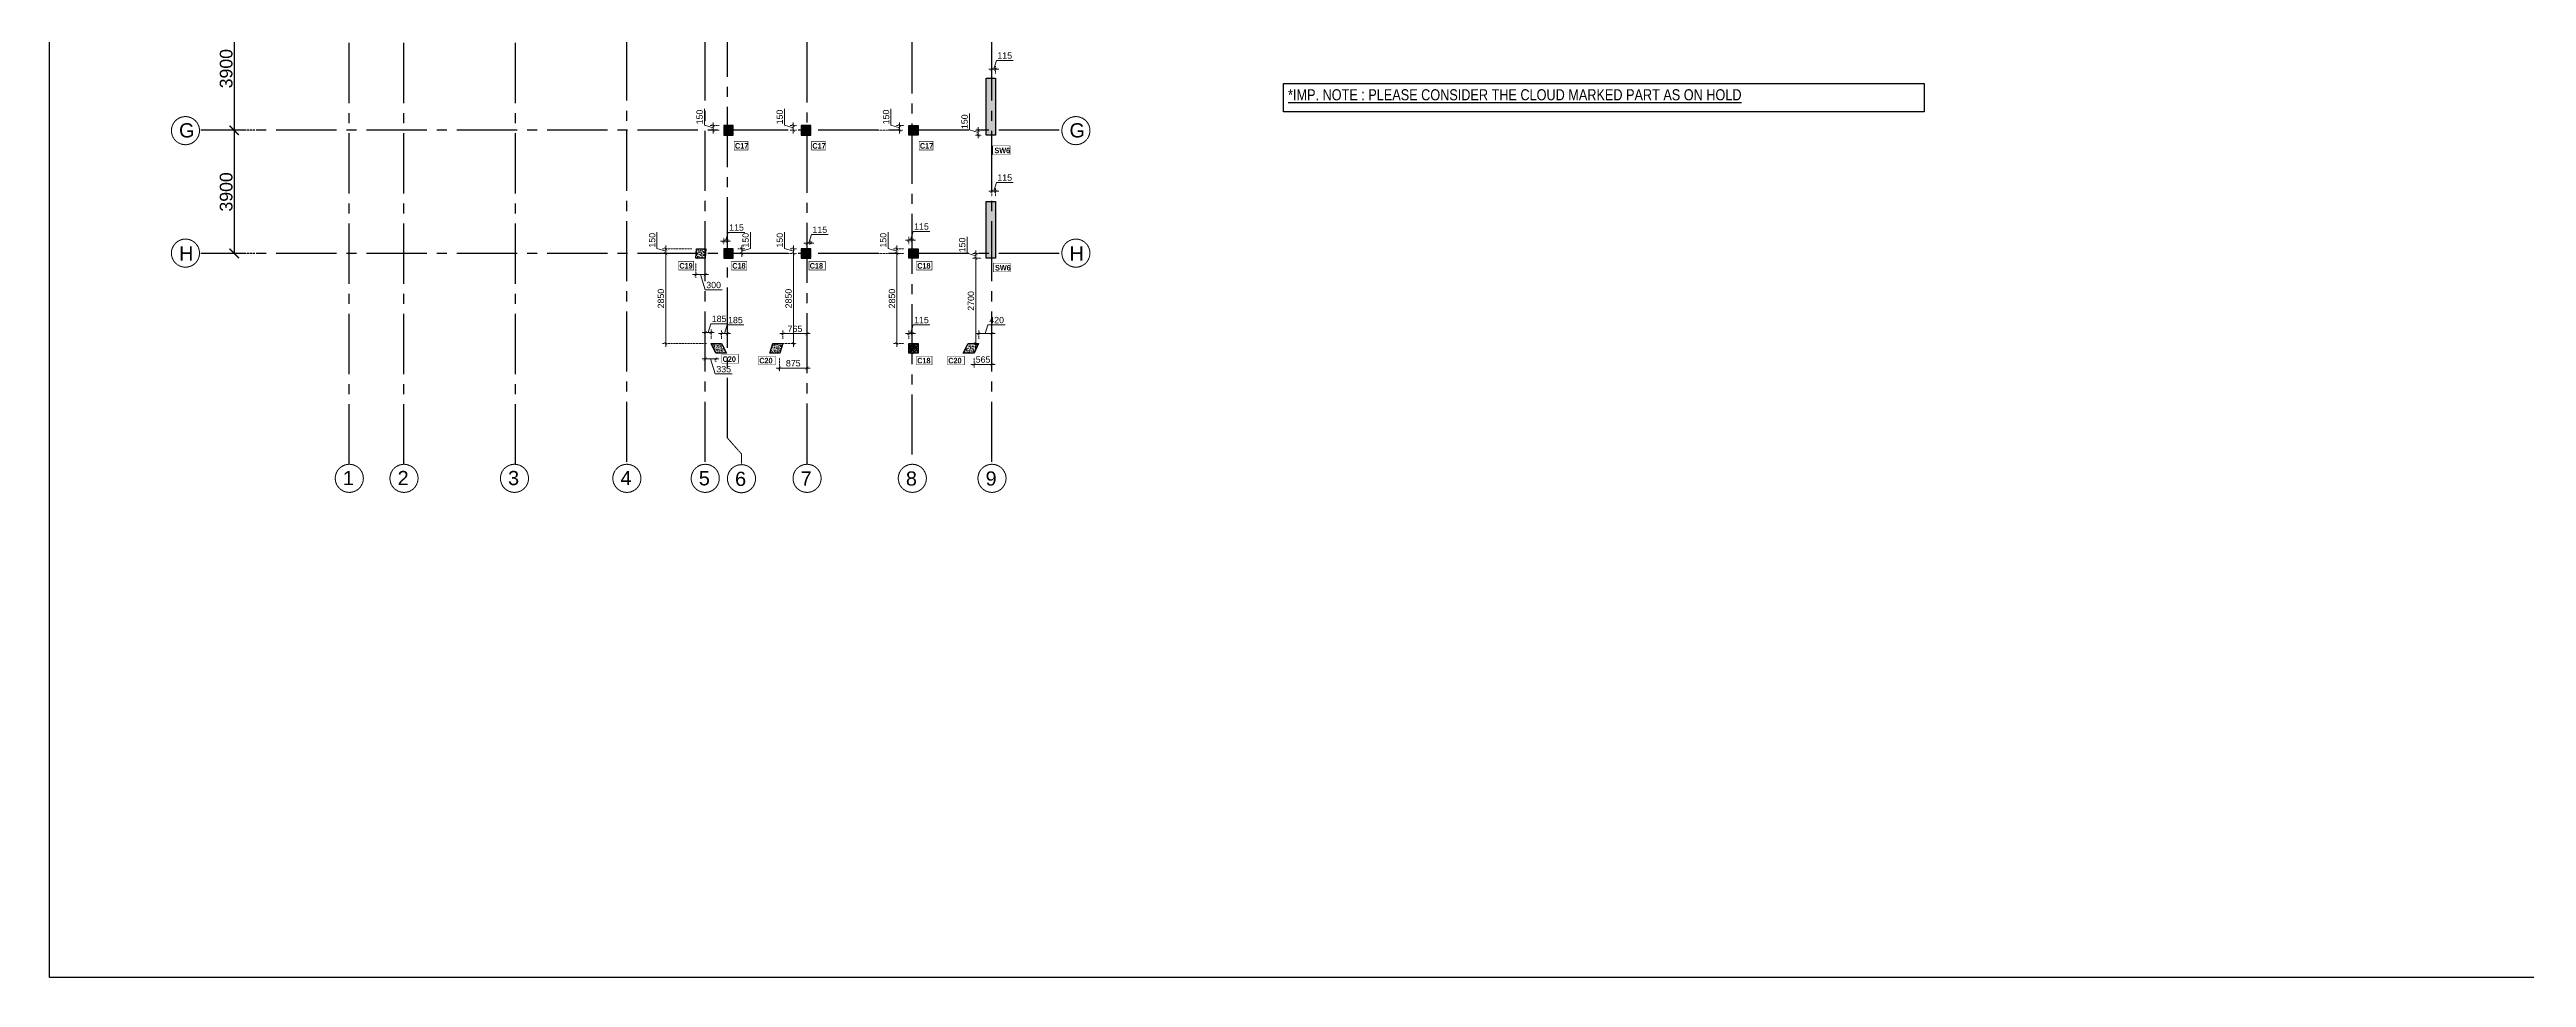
# Model space of a CAD drawing. Header units: millimetres. Extents: x 149548 to 2112824, y -1657616 to -1354760.
# Drawn here: x 1787220 to 1865572, y -1657616 to -1628254 of the extents above; entities that cross this region are included whole.
import ezdxf

# ---------------------------------------------------------------- set-up
doc = ezdxf.new("R2010")
doc.units = ezdxf.units.MM
doc.header["$MEASUREMENT"] = 0
doc.header["$PDMODE"] = 98
for name, pattern in [('ACAD_ISO02W100', [15, 12, -3]), ('CENTER2', [28.575, 19.05, -3.175, 3.175, -3.175]), ('HIDDEN', [0.375, 0.25, -0.125])]:
    doc.linetypes.add(name, pattern=pattern)
for name, color, linetype, lineweight in [('CENTER_LINE', 8, 'CENTER2', 25), ('GRID', 252, 'ACAD_ISO02W100', 9), ('s-dm', 171, 'Continuous', 15), ('TXT', 255, 'Continuous', 5)]:
    doc.layers.add(name, color=color, linetype=linetype, lineweight=lineweight)
for name, color, linetype in [('Dimension', 7, 'Continuous'), ('Hatch', 8, 'Continuous'), ('S-TEXT', 7, 'Continuous'), ('STR.COLUMN', 1, 'Continuous')]:
    doc.layers.add(name, color=color, linetype=linetype)
doc.styles.add('1-100', font='arial.ttf', dxfattribs={"height": 400})
doc.styles.add('G1-TEXT', font='ARIALN.TTF', dxfattribs={"height": 2})
doc.styles.add('G3-TEXT', font='ARIALNB.TTF', dxfattribs={"height": 3})
doc.styles.get("Standard").update_dxf_attribs({"font": 'arial.ttf'})
doc.dimstyles.new('Dim 1_100', dxfattribs={"dimscale": 100, "dimtxt": 2, "dimasz": 1, "dimexe": 1, "dimexo": 1.5, "dimgap": 0.5, "dimtad": 1, "dimdec": 0, "dimrnd": 5, "dimzin": 0, "dimdsep": 46, "dimtxsty": 'Standard', "dimblk": 'ARCHTICK', "dimcen": 0, "dimdle": 1, "dimclrd": 256, "dimclre": 256, "dimclrt": 256, "dimadec": 0, "dimazin": 0, "dimtfac": 0.8, "dimtdec": 0, "dimtmove": 1, "dimatfit": 0, "dimfxl": 1.5, "dimtolj": 1, "dimtzin": 0, "dimlwd": -1, "dimlwe": -1, "dimarcsym": 1})
doc.dimstyles.new('Dim 1_200', dxfattribs={"dimscale": 100, "dimtxt": 4, "dimasz": 3, "dimexe": 1.5, "dimexo": 1.5, "dimgap": 0.5, "dimtad": 1, "dimdec": 0, "dimzin": 0, "dimdsep": 46, "dimtxsty": 'Standard', "dimblk": 'ARCHTICK', "dimcen": 0, "dimclrd": 256, "dimclre": 256, "dimclrt": 256, "dimadec": 0, "dimazin": 0, "dimtfac": 0.8, "dimtdec": 0, "dimtmove": 1, "dimatfit": 0, "dimfxl": 1.5, "dimtolj": 1, "dimtzin": 0, "dimlwd": -1, "dimlwe": -1, "dimarcsym": 1})
pattern_1 = [(230, (-711.69, 102229.26), (-71.7260183, 6.2752135), [7.5, -82.5]), (175, (-711.69, 102229.26), (13.8751334, -75.2192134), [6, -66]), (280.4514445, (-717.666, 102229.784), (-57.8508847, -68.9439991), [6.3740192, -70.1142112]), (226.1842, (-711.69, 102209.26), (-106.724133, 16.551928), [11.25, -123.75]), (276.6356355, (-720.58, 102210.64), (-93.4661946, -97.41186), [9.561034, -105.171376]), (171.184164, (-711.69, 102209.26), (-93.4661945, -97.41186), [9, -99]), (201, (-721.69, 102214.26), (-59.6907052, 40.261889), [7.5, -82.5]), (146, (-721.69, 102214.26), (-24.3315332, -72.5150045), [6, -66]), (251.4514447, (-726.66, 102217.616), (-84.0222377, -32.2531153), [6.374019, -70.1142112]), (217.5, (-711.689, 102229.26), (-1.21598553, -33.28938538), [0, -65.2, 0, -67, 0, -66.25]), (187.5, (-711.69, 102229.26), (-26.30695374, -39.4411712), [0, -38.2, 0, -63.7, 0, -25.25]), (147.5, (-689.389, 102229.26), (-53.38224362, 2.25548717), [0, -25, 0, -78, 0, -103.5]), (137.5, (-679.39, 102229.26), (-58.3186169, -10.0104982), [0, -32.5, 0, -51.8, 0, -73.5])]

# ---------------------------------------------------------------- blocks, each defined once
blk = doc.blocks.new('Through Column')
at = {"layer": 'Hatch'}
h = blk.add_hatch(dxfattribs=at)
h.set_pattern_fill('AR-CONC', color=256, scale=10, angle=180)
h.set_pattern_definition([(230, (-711.69, 102229.26), (-71.7260183, 6.2752135), [7.5, -82.5]), (175, (-711.69, 102229.26), (13.8751334, -75.2192134), [6, -66]), (280.4514445, (-717.666, 102229.784), (-57.8508847, -68.9439991), [6.3740192, -70.1142112]), (226.1842, (-711.69, 102209.26), (-106.724133, 16.551928), [11.25, -123.75]), (276.6356355, (-720.58, 102210.64), (-93.4661946, -97.41186), [9.561034, -105.171376]), (171.184164, (-711.69, 102209.26), (-93.4661945, -97.41186), [9, -99]), (201, (-721.69, 102214.26), (-59.6907052, 40.261889), [7.5, -82.5]), (146, (-721.69, 102214.26), (-24.3315332, -72.5150045), [6, -66]), (251.4514447, (-726.66, 102217.616), (-84.0222377, -32.2531153), [6.374019, -70.1142112]), (217.5, (-711.689, 102229.26), (-1.21598553, -33.28938538), [0, -65.2, 0, -67, 0, -66.25]), (187.5, (-711.69, 102229.26), (-26.30695374, -39.4411712), [0, -38.2, 0, -63.7, 0, -25.25]), (147.5, (-689.389, 102229.26), (-53.38224362, 2.25548717), [0, -25, 0, -78, 0, -103.5]), (137.5, (-679.39, 102229.26), (-58.3186169, -10.0104982), [0, -32.5, 0, -51.8, 0, -73.5])])
h.paths.add_polyline_path([(1934098, -1532329), (1934078, -1532629), (1933778, -1532629), (1933798, -1532329)])
h = blk.add_hatch(dxfattribs=at)
h.set_pattern_fill('AR-CONC', color=256, scale=10, angle=180)
h.set_pattern_definition(pattern_1)
h.paths.add_polyline_path([(1934594, -1535329), (1934753, -1535629), (1934410, -1535629), (1934263, -1535329)])
h = blk.add_hatch(dxfattribs=at)
h.set_pattern_fill('AR-CONC', color=256, scale=10, angle=180)
h.set_pattern_definition(pattern_1)
h.paths.add_polyline_path([(1936535, -1535329), (1936438, -1535629), (1936122, -1535629), (1936220, -1535329)])
h = blk.add_hatch(dxfattribs=at)
h.set_pattern_fill('AR-CONC', color=256, scale=10, angle=180)
h.set_pattern_definition(pattern_1)
h.paths.add_polyline_path([(1940513, -1535329), (1940813, -1535329), (1940813, -1535629), (1940513, -1535629)])
h = blk.add_hatch(dxfattribs=at)
h.set_pattern_fill('AR-CONC', color=256, scale=10, angle=180)
h.set_pattern_definition(pattern_1)
h.paths.add_polyline_path([(1942726, -1535329), (1942580, -1535629), (1942239, -1535629), (1942395, -1535329)])
at = {"layer": 'STR.COLUMN', "transparency": 33554687}
h = blk.add_hatch(color=256, dxfattribs=at)
h.dxf.hatch_style = 1
h.paths.add_polyline_path([(1943263, -1526929), (1942963, -1526929), (1942963, -1528729), (1943263, -1528729)])
h = blk.add_hatch(color=256, dxfattribs=at)
h.dxf.hatch_style = 1
h.paths.add_polyline_path([(1934663, -1528429), (1934963, -1528429), (1934963, -1528729), (1934663, -1528729)])
h = blk.add_hatch(color=256, dxfattribs=at)
h.dxf.hatch_style = 1
h.paths.add_polyline_path([(1937113, -1528429), (1937413, -1528429), (1937413, -1528729), (1937113, -1528729)])
h = blk.add_hatch(color=256, dxfattribs=at)
h.dxf.hatch_style = 1
h.paths.add_polyline_path([(1940813, -1528429), (1940513, -1528429), (1940513, -1528729), (1940813, -1528729)])
h = blk.add_hatch(color=256, dxfattribs=at)
h.dxf.hatch_style = 1
h.paths.add_polyline_path([(1943263, -1530829), (1942963, -1530829), (1942963, -1532629), (1943263, -1532629)])
h = blk.add_hatch(color=256, dxfattribs=at)
h.dxf.hatch_style = 1
h.paths.add_polyline_path([(1934663, -1532329), (1934963, -1532329), (1934963, -1532629), (1934663, -1532629)])
h = blk.add_hatch(color=256, dxfattribs=at)
h.dxf.hatch_style = 1
h.paths.add_polyline_path([(1937113, -1532329), (1937413, -1532329), (1937413, -1532629), (1937113, -1532629)])
h = blk.add_hatch(color=256, dxfattribs=at)
h.dxf.hatch_style = 1
h.paths.add_polyline_path([(1940813, -1532329), (1940513, -1532329), (1940513, -1532629), (1940813, -1532629)])
at = {"layer": 'STR.COLUMN', "color": 5}
for points in [[(1943263, -1526929), (1943263, -1528729), (1942963, -1528729), (1942963, -1526929), (1943263, -1526929)], [(1943263, -1530829), (1943263, -1532629), (1942963, -1532629), (1942963, -1530829), (1943263, -1530829)], [(1934098, -1532329), (1934078, -1532629), (1933778, -1532629), (1933798, -1532329)], [(1934594, -1535329), (1934753, -1535629), (1934410, -1535629), (1934263, -1535329)], [(1936535, -1535329), (1936438, -1535629), (1936122, -1535629), (1936220, -1535329)], [(1940513, -1535329), (1940813, -1535329), (1940813, -1535629), (1940513, -1535629)], [(1942726, -1535329), (1942580, -1535629), (1942239, -1535629), (1942395, -1535329)]]:
    blk.add_lwpolyline(points, close=True, dxfattribs=at)
for points in [[(1934963, -1528729), (1934963, -1528429), (1934663, -1528429), (1934663, -1528729), (1934963, -1528729)], [(1937413, -1528729), (1937413, -1528429), (1937113, -1528429), (1937113, -1528729), (1937413, -1528729)], [(1940513, -1528729), (1940513, -1528429), (1940813, -1528429), (1940813, -1528729), (1940513, -1528729)], [(1934963, -1532629), (1934963, -1532329), (1934663, -1532329), (1934663, -1532629), (1934963, -1532629)], [(1937413, -1532629), (1937413, -1532329), (1937113, -1532329), (1937113, -1532629), (1937413, -1532629)], [(1940513, -1532629), (1940513, -1532329), (1940813, -1532329), (1940813, -1532629), (1940513, -1532629)]]:
    blk.add_lwpolyline(points, dxfattribs=at)
blk = doc.blocks.new('FIRST FLOOR COLUMNS')
at = {"layer": 'CENTER_LINE', "ltscale": 100}
for p, q in [((115, -42281), (115, 17638)), ((1845, -42281), (1845, 17638)), ((5375, -42282), (5375, 17638)), ((8895, -42203), (8895, 17663)), ((11375, -42203), (11375, 17663)), ((14595, -42257), (14595, 17638)), ((17925, -41973), (17925, 17893)), ((20445, -42203), (20445, 17663)), ((12075, -41448), (12075, 16830)), ((22571, -31710), (-4586, -31710)), ((22571, -35610), (-4586, -35610))]:
    blk.add_line(p, q, dxfattribs=at)
at = {"layer": 'GRID', "ltscale": 0.3}
for p, q in [((12075, -41448), (12521, -41950)), ((12521, -41950), (12521, -42256))]:
    blk.add_line(p, q, dxfattribs=at)
for centre in [(-5068, -31722), (23099, -31722), (-5068, -35598), (23099, -35598), (115, -42724), (1845, -42724), (5340, -42724), (8895, -42724), (11375, -42724), (12521, -42735), (14595, -42724), (17925, -42724), (20445, -42724)]:
    blk.add_circle(centre, 444, dxfattribs=at)
at = {"layer": 'GRID', "ltscale": 0.3, "style": '1-100', "oblique": 0}
for s, rotation, p in [('G', 359.94468, (-5271, -31937)), ('G', 359.94468, (22896, -31937)), ('H', 0.05532, (-5271, -35833)), ('H', 0.05532, (22896, -35833)), ('1', 359.94468, (-88, -42939)), ('2', 359.94468, (1642, -42939)), ('3', 359.94468, (5137, -42939)), ('4', 359.94468, (8692, -42938)), ('5', 0.05532, (11172, -42946)), ('6', 0.05532, (12318, -42965)), ('7', 0.05532, (14392, -42954)), ('8', 0.05532, (17722, -42954)), ('9', 0.05532, (20242, -42954))]:
    blk.add_text(s, height=450, rotation=rotation, dxfattribs=at).set_placement(p)
blk = doc.blocks.new('_ArchTick')
at = {"color": 0, "linetype": 'ByBlock', "const_width": 0.15}
blk.add_lwpolyline([(-0.5, -0.5), (0.5, 0.5)], dxfattribs=at)
blk = doc.blocks.new('*D677')
at = {"layer": 'Defpoints', "color": 0}
for p in [(1793935, -1626909), (1793062, -1630809), (1793872, -1630809)]:
    blk.add_point(p, dxfattribs=at)
at = {"layer": 'Dimension', "linetype": 'HIDDEN'}
for p, q in [((1793785, -1626909), (1792912, -1626909)), ((1793722, -1630809), (1792912, -1630809))]:
    blk.add_line(p, q, dxfattribs=at)
at = {"layer": 'Dimension'}
blk.add_line((1793062, -1626909), (1793062, -1630809), dxfattribs=at)
at = {"layer": 'Dimension', "xscale": 300, "yscale": 300, "zscale": 300}
for p, rotation in [((1793062, -1626909), 90), ((1793062, -1630809), 270)]:
    blk.add_blockref('_ArchTick', p, dxfattribs=dict(at, rotation=rotation))
at = {"layer": 'Dimension', "insert": (1792808, -1628859), "char_height": 400, "attachment_point": 5, "rotation": 90}
blk.add_mtext('\\A1;3900', dxfattribs=at)
blk = doc.blocks.new('*D678')
at = {"layer": 'Defpoints', "color": 0}
for p in [(1793872, -1630809), (1793062, -1634709), (1793872, -1634709)]:
    blk.add_point(p, dxfattribs=at)
at = {"layer": 'Dimension', "linetype": 'HIDDEN'}
for p, q in [((1793722, -1630809), (1792912, -1630809)), ((1793722, -1634709), (1792912, -1634709))]:
    blk.add_line(p, q, dxfattribs=at)
at = {"layer": 'Dimension'}
blk.add_line((1793062, -1630809), (1793062, -1634709), dxfattribs=at)
at = {"layer": 'Dimension', "xscale": 300, "yscale": 300, "zscale": 300}
for p, rotation in [((1793062, -1630809), 90), ((1793062, -1634709), 270)]:
    blk.add_blockref('_ArchTick', p, dxfattribs=dict(at, rotation=rotation))
at = {"layer": 'Dimension', "insert": (1792808, -1632759), "char_height": 400, "attachment_point": 5, "rotation": 90}
blk.add_mtext('\\A1;3900', dxfattribs=at)
blk = doc.blocks.new('*D687')
at = {"layer": 'Defpoints', "color": 0}
for p in [(1817147, -1628876), (1817032, -1629159), (1817147, -1629159)]:
    blk.add_point(p, dxfattribs=at)
at = {"layer": 's-dm'}
for p, q in [((1817032, -1628876), (1816932, -1628876)), ((1817032, -1628876), (1817147, -1628876)), ((1817173, -1628599), (1817090, -1628876)), ((1817147, -1628876), (1817247, -1628876)), ((1817697, -1628599), (1817173, -1628599))]:
    blk.add_line(p, q, dxfattribs=at)
at = {"layer": 's-dm', "linetype": 'HIDDEN'}
for p, q in [((1817032, -1629009), (1817032, -1628776)), ((1817147, -1629009), (1817147, -1628776))]:
    blk.add_line(p, q, dxfattribs=at)
at = {"layer": 's-dm', "xscale": 100, "yscale": 100, "zscale": 100}
blk.add_blockref('_ArchTick', (1817032, -1628876), dxfattribs=at)
at = {"layer": 's-dm', "xscale": 100, "yscale": 100, "zscale": 100, "rotation": 180}
blk.add_blockref('_ArchTick', (1817147, -1628876), dxfattribs=at)
at = {"layer": 's-dm', "insert": (1817435, -1628446), "char_height": 200, "attachment_point": 5}
blk.add_mtext('\\A1;115', dxfattribs=at)
blk = doc.blocks.new('*D688')
at = {"layer": 'Defpoints', "color": 0}
for p in [(1808213, -1630659), (1808547, -1630659), (1808547, -1630809)]:
    blk.add_point(p, dxfattribs=at)
at = {"layer": 's-dm'}
for p, q in [((1807936, -1630128), (1807936, -1630650)), ((1807936, -1630650), (1808213, -1630734)), ((1808213, -1630659), (1808213, -1630559)), ((1808213, -1630809), (1808213, -1630659)), ((1808213, -1630809), (1808213, -1630909))]:
    blk.add_line(p, q, dxfattribs=at)
at = {"layer": 's-dm', "linetype": 'HIDDEN'}
for p, q in [((1808397, -1630659), (1808113, -1630659)), ((1808397, -1630809), (1808113, -1630809))]:
    blk.add_line(p, q, dxfattribs=at)
at = {"layer": 's-dm', "xscale": 100, "yscale": 100, "zscale": 100}
for p, rotation in [((1808213, -1630659), 270), ((1808213, -1630809), 90)]:
    blk.add_blockref('_ArchTick', p, dxfattribs=dict(at, rotation=rotation))
at = {"layer": 's-dm', "insert": (1807784, -1630389), "char_height": 200, "attachment_point": 5, "rotation": 90}
blk.add_mtext('\\A1;150', dxfattribs=at)
blk = doc.blocks.new('*D689')
at = {"layer": 'Defpoints', "color": 0}
for p in [(1810747, -1630659), (1810997, -1630659), (1810997, -1630809)]:
    blk.add_point(p, dxfattribs=at)
at = {"layer": 's-dm'}
for p, q in [((1810470, -1630128), (1810470, -1630650)), ((1810470, -1630650), (1810747, -1630734)), ((1810747, -1630659), (1810747, -1630559)), ((1810747, -1630809), (1810747, -1630659)), ((1810747, -1630809), (1810747, -1630909))]:
    blk.add_line(p, q, dxfattribs=at)
at = {"layer": 's-dm', "linetype": 'HIDDEN'}
for p, q in [((1810847, -1630659), (1810647, -1630659)), ((1810847, -1630809), (1810647, -1630809))]:
    blk.add_line(p, q, dxfattribs=at)
at = {"layer": 's-dm', "xscale": 100, "yscale": 100, "zscale": 100}
for p, rotation in [((1810747, -1630659), 270), ((1810747, -1630809), 90)]:
    blk.add_blockref('_ArchTick', p, dxfattribs=dict(at, rotation=rotation))
at = {"layer": 's-dm', "insert": (1810318, -1630389), "char_height": 200, "attachment_point": 5, "rotation": 90}
blk.add_mtext('\\A1;150', dxfattribs=at)
blk = doc.blocks.new('*D690')
at = {"layer": 'Defpoints', "color": 0}
for p in [(1813225, -1630809), (1814111, -1630809), (1814397, -1630659)]:
    blk.add_point(p, dxfattribs=at)
at = {"layer": 's-dm'}
for p, q in [((1813834, -1630128), (1813834, -1630650)), ((1813834, -1630650), (1814111, -1630734)), ((1814111, -1630659), (1814111, -1630559)), ((1814111, -1630659), (1814111, -1630809)), ((1814111, -1630809), (1814111, -1630909))]:
    blk.add_line(p, q, dxfattribs=at)
at = {"layer": 's-dm', "linetype": 'HIDDEN'}
for p, q in [((1813375, -1630809), (1814211, -1630809)), ((1814247, -1630659), (1814011, -1630659))]:
    blk.add_line(p, q, dxfattribs=at)
at = {"layer": 's-dm', "xscale": 100, "yscale": 100, "zscale": 100}
for p, rotation in [((1814111, -1630659), 270), ((1814111, -1630809), 90)]:
    blk.add_blockref('_ArchTick', p, dxfattribs=dict(at, rotation=rotation))
at = {"layer": 's-dm', "insert": (1813682, -1630389), "char_height": 200, "attachment_point": 5, "rotation": 90}
blk.add_mtext('\\A1;150', dxfattribs=at)
blk = doc.blocks.new('*D691')
at = {"layer": 'Defpoints', "color": 0}
for p in [(1816596, -1630959), (1816847, -1630809), (1816847, -1630959)]:
    blk.add_point(p, dxfattribs=at)
at = {"layer": 's-dm'}
for p, q in [((1816318, -1630278), (1816318, -1630800)), ((1816318, -1630800), (1816596, -1630884)), ((1816596, -1630809), (1816596, -1630709)), ((1816596, -1630809), (1816596, -1630959)), ((1816596, -1630959), (1816596, -1631059))]:
    blk.add_line(p, q, dxfattribs=at)
at = {"layer": 's-dm', "linetype": 'HIDDEN'}
for p, q in [((1816697, -1630809), (1816496, -1630809)), ((1816697, -1630959), (1816496, -1630959))]:
    blk.add_line(p, q, dxfattribs=at)
at = {"layer": 's-dm', "xscale": 100, "yscale": 100, "zscale": 100}
for p, rotation in [((1816596, -1630809), 270), ((1816596, -1630959), 90)]:
    blk.add_blockref('_ArchTick', p, dxfattribs=dict(at, rotation=rotation))
at = {"layer": 's-dm', "insert": (1816166, -1630539), "char_height": 200, "attachment_point": 5, "rotation": 90}
blk.add_mtext('\\A1;150', dxfattribs=at)
blk = doc.blocks.new('*D692')
at = {"layer": 'Defpoints', "color": 0}
for p in [(1806712, -1634559), (1807673, -1634709), (1807683, -1634559)]:
    blk.add_point(p, dxfattribs=at)
at = {"layer": 's-dm'}
for p, q in [((1806435, -1634028), (1806435, -1634550)), ((1806435, -1634550), (1806712, -1634634)), ((1806712, -1634559), (1806712, -1634459)), ((1806712, -1634709), (1806712, -1634559)), ((1806712, -1634709), (1806712, -1634809))]:
    blk.add_line(p, q, dxfattribs=at)
at = {"layer": 's-dm', "linetype": 'HIDDEN'}
for p, q in [((1807533, -1634559), (1806612, -1634559)), ((1807523, -1634709), (1806612, -1634709))]:
    blk.add_line(p, q, dxfattribs=at)
at = {"layer": 's-dm', "xscale": 100, "yscale": 100, "zscale": 100}
for p, rotation in [((1806712, -1634559), 270), ((1806712, -1634709), 90)]:
    blk.add_blockref('_ArchTick', p, dxfattribs=dict(at, rotation=rotation))
at = {"layer": 's-dm', "insert": (1806283, -1634289), "char_height": 200, "attachment_point": 5, "rotation": 90}
blk.add_mtext('\\A1;150', dxfattribs=at)
blk = doc.blocks.new('*D693')
at = {"layer": 'Defpoints', "color": 0}
for p in [(1807662, -1634859), (1807962, -1634859), (1807962, -1635376)]:
    blk.add_point(p, dxfattribs=at)
at = {"layer": 's-dm', "linetype": 'HIDDEN'}
for p, q in [((1807662, -1635009), (1807662, -1635476)), ((1807962, -1635009), (1807962, -1635476))]:
    blk.add_line(p, q, dxfattribs=at)
at = {"layer": 's-dm'}
for p, q in [((1807662, -1635376), (1807562, -1635376)), ((1807662, -1635376), (1807962, -1635376)), ((1807957, -1635858), (1807812, -1635376)), ((1808498, -1635858), (1807957, -1635858)), ((1807962, -1635376), (1808062, -1635376))]:
    blk.add_line(p, q, dxfattribs=at)
at = {"layer": 's-dm', "xscale": 100, "yscale": 100, "zscale": 100}
blk.add_blockref('_ArchTick', (1807662, -1635376), dxfattribs=at)
at = {"layer": 's-dm', "xscale": 100, "yscale": 100, "zscale": 100, "rotation": 180}
blk.add_blockref('_ArchTick', (1807962, -1635376), dxfattribs=at)
at = {"layer": 's-dm', "insert": (1808227, -1635706), "char_height": 200, "attachment_point": 5}
blk.add_mtext('\\A1;300', dxfattribs=at)
blk = doc.blocks.new('*D694')
at = {"layer": 'Defpoints', "color": 0}
for p in [(1808662, -1634317), (1808547, -1634559), (1808662, -1634559)]:
    blk.add_point(p, dxfattribs=at)
at = {"layer": 's-dm'}
for p, q in [((1808547, -1634317), (1808447, -1634317)), ((1808547, -1634317), (1808662, -1634317)), ((1808688, -1634040), (1808605, -1634317)), ((1808662, -1634317), (1808762, -1634317)), ((1809212, -1634040), (1808688, -1634040))]:
    blk.add_line(p, q, dxfattribs=at)
at = {"layer": 's-dm', "linetype": 'HIDDEN'}
for p, q in [((1808547, -1634409), (1808547, -1634217)), ((1808662, -1634409), (1808662, -1634217))]:
    blk.add_line(p, q, dxfattribs=at)
at = {"layer": 's-dm', "xscale": 100, "yscale": 100, "zscale": 100}
blk.add_blockref('_ArchTick', (1808547, -1634317), dxfattribs=at)
at = {"layer": 's-dm', "xscale": 100, "yscale": 100, "zscale": 100, "rotation": 180}
blk.add_blockref('_ArchTick', (1808662, -1634317), dxfattribs=at)
at = {"layer": 's-dm', "insert": (1808950, -1633888), "char_height": 200, "attachment_point": 5}
blk.add_mtext('\\A1;115', dxfattribs=at)
blk = doc.blocks.new('*D695')
at = {"layer": 'Defpoints', "color": 0}
for p in [(1808847, -1634559), (1808847, -1634709), (1809116, -1634709)]:
    blk.add_point(p, dxfattribs=at)
at = {"layer": 's-dm'}
for p, q in [((1809393, -1634028), (1809393, -1634550)), ((1809116, -1634559), (1809116, -1634459)), ((1809393, -1634550), (1809116, -1634634)), ((1809116, -1634559), (1809116, -1634709)), ((1809116, -1634709), (1809116, -1634809))]:
    blk.add_line(p, q, dxfattribs=at)
at = {"layer": 's-dm', "linetype": 'HIDDEN'}
for p, q in [((1808997, -1634559), (1809216, -1634559)), ((1808997, -1634709), (1809216, -1634709))]:
    blk.add_line(p, q, dxfattribs=at)
at = {"layer": 's-dm', "xscale": 100, "yscale": 100, "zscale": 100}
for p, rotation in [((1809116, -1634559), 270), ((1809116, -1634709), 90)]:
    blk.add_blockref('_ArchTick', p, dxfattribs=dict(at, rotation=rotation))
at = {"layer": 's-dm', "insert": (1809241, -1634289), "char_height": 200, "attachment_point": 5, "rotation": 90}
blk.add_mtext('\\A1;150', dxfattribs=at)
blk = doc.blocks.new('*D696')
at = {"layer": 'Defpoints', "color": 0}
for p in [(1810750, -1634709), (1810997, -1634559), (1810997, -1634709)]:
    blk.add_point(p, dxfattribs=at)
at = {"layer": 's-dm'}
for p, q in [((1810472, -1634028), (1810472, -1634550)), ((1810472, -1634550), (1810750, -1634634)), ((1810750, -1634559), (1810750, -1634459)), ((1810750, -1634559), (1810750, -1634709)), ((1810750, -1634709), (1810750, -1634809))]:
    blk.add_line(p, q, dxfattribs=at)
at = {"layer": 's-dm', "linetype": 'HIDDEN'}
for p, q in [((1810847, -1634559), (1810650, -1634559)), ((1810847, -1634709), (1810650, -1634709))]:
    blk.add_line(p, q, dxfattribs=at)
at = {"layer": 's-dm', "xscale": 100, "yscale": 100, "zscale": 100}
for p, rotation in [((1810750, -1634559), 270), ((1810750, -1634709), 90)]:
    blk.add_blockref('_ArchTick', p, dxfattribs=dict(at, rotation=rotation))
at = {"layer": 's-dm', "insert": (1810320, -1634289), "char_height": 200, "attachment_point": 5, "rotation": 90}
blk.add_mtext('\\A1;150', dxfattribs=at)
blk = doc.blocks.new('*D697')
at = {"layer": 'Defpoints', "color": 0}
for p in [(1811297, -1634385), (1811182, -1634559), (1811297, -1634559)]:
    blk.add_point(p, dxfattribs=at)
at = {"layer": 's-dm'}
for p, q in [((1811182, -1634385), (1811082, -1634385)), ((1811182, -1634385), (1811297, -1634385)), ((1811323, -1634108), (1811240, -1634385)), ((1811297, -1634385), (1811397, -1634385)), ((1811847, -1634108), (1811323, -1634108))]:
    blk.add_line(p, q, dxfattribs=at)
at = {"layer": 's-dm', "linetype": 'HIDDEN'}
for p, q in [((1811182, -1634409), (1811182, -1634285)), ((1811297, -1634409), (1811297, -1634285))]:
    blk.add_line(p, q, dxfattribs=at)
at = {"layer": 's-dm', "xscale": 100, "yscale": 100, "zscale": 100}
blk.add_blockref('_ArchTick', (1811182, -1634385), dxfattribs=at)
at = {"layer": 's-dm', "xscale": 100, "yscale": 100, "zscale": 100, "rotation": 180}
blk.add_blockref('_ArchTick', (1811297, -1634385), dxfattribs=at)
at = {"layer": 's-dm', "insert": (1811585, -1633956), "char_height": 200, "attachment_point": 5}
blk.add_mtext('\\A1;115', dxfattribs=at)
blk = doc.blocks.new('*D698')
at = {"layer": 'Defpoints', "color": 0}
for p in [(1813225, -1634709), (1814022, -1634709), (1814397, -1634559)]:
    blk.add_point(p, dxfattribs=at)
at = {"layer": 's-dm'}
for p, q in [((1813745, -1634028), (1813745, -1634550)), ((1813745, -1634550), (1814022, -1634634)), ((1814022, -1634559), (1814022, -1634459)), ((1814022, -1634559), (1814022, -1634709)), ((1814022, -1634709), (1814022, -1634809))]:
    blk.add_line(p, q, dxfattribs=at)
at = {"layer": 's-dm', "linetype": 'HIDDEN'}
for p, q in [((1813375, -1634709), (1814122, -1634709)), ((1814247, -1634559), (1813922, -1634559))]:
    blk.add_line(p, q, dxfattribs=at)
at = {"layer": 's-dm', "xscale": 100, "yscale": 100, "zscale": 100}
for p, rotation in [((1814022, -1634559), 270), ((1814022, -1634709), 90)]:
    blk.add_blockref('_ArchTick', p, dxfattribs=dict(at, rotation=rotation))
at = {"layer": 's-dm', "insert": (1813593, -1634289), "char_height": 200, "attachment_point": 5, "rotation": 90}
blk.add_mtext('\\A1;150', dxfattribs=at)
blk = doc.blocks.new('*D699')
at = {"layer": 'Defpoints', "color": 0}
for p in [(1814512, -1634285), (1814397, -1634559), (1814512, -1634559)]:
    blk.add_point(p, dxfattribs=at)
at = {"layer": 's-dm'}
for p, q in [((1814397, -1634285), (1814297, -1634285)), ((1814397, -1634285), (1814512, -1634285)), ((1814538, -1634008), (1814455, -1634285)), ((1814512, -1634285), (1814612, -1634285)), ((1815062, -1634008), (1814538, -1634008))]:
    blk.add_line(p, q, dxfattribs=at)
at = {"layer": 's-dm', "linetype": 'HIDDEN'}
for p, q in [((1814397, -1634409), (1814397, -1634185)), ((1814512, -1634409), (1814512, -1634185))]:
    blk.add_line(p, q, dxfattribs=at)
at = {"layer": 's-dm', "xscale": 100, "yscale": 100, "zscale": 100}
blk.add_blockref('_ArchTick', (1814397, -1634285), dxfattribs=at)
at = {"layer": 's-dm', "xscale": 100, "yscale": 100, "zscale": 100, "rotation": 180}
blk.add_blockref('_ArchTick', (1814512, -1634285), dxfattribs=at)
at = {"layer": 's-dm', "insert": (1814800, -1633856), "char_height": 200, "attachment_point": 5}
blk.add_mtext('\\A1;115', dxfattribs=at)
blk = doc.blocks.new('*D700')
at = {"layer": 'Defpoints', "color": 0}
for p in [(1816520, -1634859), (1816847, -1634709), (1816847, -1634859)]:
    blk.add_point(p, dxfattribs=at)
at = {"layer": 's-dm'}
for p, q in [((1816243, -1634178), (1816243, -1634700)), ((1816243, -1634700), (1816520, -1634784)), ((1816520, -1634709), (1816520, -1634609)), ((1816520, -1634709), (1816520, -1634859)), ((1816520, -1634859), (1816520, -1634959))]:
    blk.add_line(p, q, dxfattribs=at)
at = {"layer": 's-dm', "linetype": 'HIDDEN'}
for p, q in [((1816697, -1634709), (1816420, -1634709)), ((1816697, -1634859), (1816420, -1634859))]:
    blk.add_line(p, q, dxfattribs=at)
at = {"layer": 's-dm', "xscale": 100, "yscale": 100, "zscale": 100}
for p, rotation in [((1816520, -1634709), 270), ((1816520, -1634859), 90)]:
    blk.add_blockref('_ArchTick', p, dxfattribs=dict(at, rotation=rotation))
at = {"layer": 's-dm', "insert": (1816091, -1634439), "char_height": 200, "attachment_point": 5, "rotation": 90}
blk.add_mtext('\\A1;150', dxfattribs=at)
blk = doc.blocks.new('*D701')
at = {"layer": 'Defpoints', "color": 0}
for p in [(1817147, -1632737), (1817032, -1633059), (1817147, -1633059)]:
    blk.add_point(p, dxfattribs=at)
at = {"layer": 's-dm'}
for p, q in [((1817032, -1632737), (1816932, -1632737)), ((1817032, -1632737), (1817147, -1632737)), ((1817173, -1632460), (1817090, -1632737)), ((1817147, -1632737), (1817247, -1632737)), ((1817697, -1632460), (1817173, -1632460))]:
    blk.add_line(p, q, dxfattribs=at)
at = {"layer": 's-dm', "linetype": 'HIDDEN'}
for p, q in [((1817032, -1632909), (1817032, -1632637)), ((1817147, -1632909), (1817147, -1632637))]:
    blk.add_line(p, q, dxfattribs=at)
at = {"layer": 's-dm', "xscale": 100, "yscale": 100, "zscale": 100}
blk.add_blockref('_ArchTick', (1817032, -1632737), dxfattribs=at)
at = {"layer": 's-dm', "xscale": 100, "yscale": 100, "zscale": 100, "rotation": 180}
blk.add_blockref('_ArchTick', (1817147, -1632737), dxfattribs=at)
at = {"layer": 's-dm', "insert": (1817435, -1632308), "char_height": 200, "attachment_point": 5}
blk.add_mtext('\\A1;115', dxfattribs=at)
blk = doc.blocks.new('*D702')
at = {"layer": 'Defpoints', "color": 0}
for p in [(1808479, -1637559), (1808662, -1637244), (1808662, -1637559)]:
    blk.add_point(p, dxfattribs=at)
at = {"layer": 's-dm'}
for p, q in [((1808479, -1637244), (1808379, -1637244)), ((1808479, -1637244), (1808662, -1637244)), ((1808654, -1636967), (1808571, -1637244)), ((1809178, -1636967), (1808654, -1636967)), ((1808662, -1637244), (1808762, -1637244))]:
    blk.add_line(p, q, dxfattribs=at)
at = {"layer": 's-dm', "linetype": 'HIDDEN'}
for p, q in [((1808479, -1637409), (1808479, -1637144)), ((1808662, -1637409), (1808662, -1637144))]:
    blk.add_line(p, q, dxfattribs=at)
at = {"layer": 's-dm', "xscale": 100, "yscale": 100, "zscale": 100}
blk.add_blockref('_ArchTick', (1808479, -1637244), dxfattribs=at)
at = {"layer": 's-dm', "xscale": 100, "yscale": 100, "zscale": 100, "rotation": 180}
blk.add_blockref('_ArchTick', (1808662, -1637244), dxfattribs=at)
at = {"layer": 's-dm', "insert": (1808916, -1636815), "char_height": 200, "attachment_point": 5}
blk.add_mtext('\\A1;185', dxfattribs=at)
blk = doc.blocks.new('*D703')
at = {"layer": 'Defpoints', "color": 0}
for p in [(1807962, -1637207), (1807962, -1637559), (1808148, -1637559)]:
    blk.add_point(p, dxfattribs=at)
at = {"layer": 's-dm'}
for p, q in [((1807962, -1637207), (1807862, -1637207)), ((1808148, -1637207), (1807962, -1637207)), ((1808138, -1636929), (1808055, -1637207)), ((1808663, -1636929), (1808138, -1636929)), ((1808148, -1637207), (1808248, -1637207))]:
    blk.add_line(p, q, dxfattribs=at)
at = {"layer": 's-dm', "linetype": 'HIDDEN'}
for p, q in [((1807962, -1637409), (1807962, -1637107)), ((1808148, -1637409), (1808148, -1637107))]:
    blk.add_line(p, q, dxfattribs=at)
at = {"layer": 's-dm', "xscale": 100, "yscale": 100, "zscale": 100}
blk.add_blockref('_ArchTick', (1807962, -1637207), dxfattribs=at)
at = {"layer": 's-dm', "xscale": 100, "yscale": 100, "zscale": 100, "rotation": 180}
blk.add_blockref('_ArchTick', (1808148, -1637207), dxfattribs=at)
at = {"layer": 's-dm', "insert": (1808400, -1636777), "char_height": 200, "attachment_point": 5}
blk.add_mtext('\\A1;185', dxfattribs=at)
blk = doc.blocks.new('*D704')
at = {"layer": 'Defpoints', "color": 0}
for p in [(1806712, -1634709), (1807302, -1634709), (1808148, -1637559)]:
    blk.add_point(p, dxfattribs=at)
at = {"layer": 's-dm', "linetype": 'HIDDEN'}
for p, q in [((1807152, -1634709), (1806612, -1634709)), ((1807998, -1637559), (1806612, -1637559))]:
    blk.add_line(p, q, dxfattribs=at)
at = {"layer": 's-dm'}
blk.add_line((1806712, -1637659), (1806712, -1634609), dxfattribs=at)
at = {"layer": 's-dm', "xscale": 100, "yscale": 100, "zscale": 100}
for p, rotation in [((1806712, -1634709), 90), ((1806712, -1637559), 270)]:
    blk.add_blockref('_ArchTick', p, dxfattribs=dict(at, rotation=rotation))
at = {"layer": 's-dm', "insert": (1806560, -1636134), "char_height": 200, "attachment_point": 5, "rotation": 90}
blk.add_mtext('\\A1;2850', dxfattribs=at)
blk = doc.blocks.new('*D705')
at = {"layer": 'Defpoints', "color": 0}
for p in [(1809157, -1634709), (1810750, -1634709), (1810104, -1637559)]:
    blk.add_point(p, dxfattribs=at)
at = {"layer": 's-dm', "linetype": 'HIDDEN'}
for p, q in [((1809307, -1634709), (1810850, -1634709)), ((1810254, -1637559), (1810850, -1637559))]:
    blk.add_line(p, q, dxfattribs=at)
at = {"layer": 's-dm'}
blk.add_line((1810750, -1637659), (1810750, -1634609), dxfattribs=at)
at = {"layer": 's-dm', "xscale": 100, "yscale": 100, "zscale": 100}
for p, rotation in [((1810750, -1634709), 90), ((1810750, -1637559), 270)]:
    blk.add_blockref('_ArchTick', p, dxfattribs=dict(at, rotation=rotation))
at = {"layer": 's-dm', "insert": (1810597, -1636134), "char_height": 200, "attachment_point": 5, "rotation": 90}
blk.add_mtext('\\A1;2850', dxfattribs=at)
blk = doc.blocks.new('*D706')
at = {"layer": 'Defpoints', "color": 0}
for p in [(1810420, -1637559), (1811182, -1637244), (1811182, -1637559)]:
    blk.add_point(p, dxfattribs=at)
at = {"layer": 's-dm'}
blk.add_line((1810320, -1637244), (1811282, -1637244), dxfattribs=at)
at = {"layer": 's-dm', "linetype": 'HIDDEN'}
for p, q in [((1810420, -1637409), (1810420, -1637144)), ((1811182, -1637409), (1811182, -1637144))]:
    blk.add_line(p, q, dxfattribs=at)
at = {"layer": 's-dm', "xscale": 100, "yscale": 100, "zscale": 100, "rotation": 180}
blk.add_blockref('_ArchTick', (1810420, -1637244), dxfattribs=at)
at = {"layer": 's-dm', "xscale": 100, "yscale": 100, "zscale": 100}
blk.add_blockref('_ArchTick', (1811182, -1637244), dxfattribs=at)
at = {"layer": 's-dm', "insert": (1810801, -1637092), "char_height": 200, "attachment_point": 5}
blk.add_mtext('\\A1;765', dxfattribs=at)
blk = doc.blocks.new('*D707')
at = {"layer": 'Defpoints', "color": 0}
for p in [(1814397, -1637244), (1814397, -1637559), (1814512, -1637559)]:
    blk.add_point(p, dxfattribs=at)
at = {"layer": 's-dm'}
for p, q in [((1814397, -1637244), (1814297, -1637244)), ((1814512, -1637244), (1814397, -1637244)), ((1814538, -1636967), (1814455, -1637244)), ((1814512, -1637244), (1814612, -1637244)), ((1815062, -1636967), (1814538, -1636967))]:
    blk.add_line(p, q, dxfattribs=at)
at = {"layer": 's-dm', "linetype": 'HIDDEN'}
for p, q in [((1814397, -1637409), (1814397, -1637144)), ((1814512, -1637409), (1814512, -1637144))]:
    blk.add_line(p, q, dxfattribs=at)
at = {"layer": 's-dm', "xscale": 100, "yscale": 100, "zscale": 100}
blk.add_blockref('_ArchTick', (1814397, -1637244), dxfattribs=at)
at = {"layer": 's-dm', "xscale": 100, "yscale": 100, "zscale": 100, "rotation": 180}
blk.add_blockref('_ArchTick', (1814512, -1637244), dxfattribs=at)
at = {"layer": 's-dm', "insert": (1814800, -1636815), "char_height": 200, "attachment_point": 5}
blk.add_mtext('\\A1;115', dxfattribs=at)
blk = doc.blocks.new('*D708')
at = {"layer": 'Defpoints', "color": 0}
for p in [(1814022, -1634709), (1814397, -1634709), (1814397, -1637559)]:
    blk.add_point(p, dxfattribs=at)
at = {"layer": 's-dm', "linetype": 'HIDDEN'}
for p, q in [((1814247, -1634709), (1813922, -1634709)), ((1814247, -1637559), (1813922, -1637559))]:
    blk.add_line(p, q, dxfattribs=at)
at = {"layer": 's-dm'}
blk.add_line((1814022, -1637659), (1814022, -1634609), dxfattribs=at)
at = {"layer": 's-dm', "xscale": 100, "yscale": 100, "zscale": 100}
for p, rotation in [((1814022, -1634709), 90), ((1814022, -1637559), 270)]:
    blk.add_blockref('_ArchTick', p, dxfattribs=dict(at, rotation=rotation))
at = {"layer": 's-dm', "insert": (1813870, -1636134), "char_height": 200, "attachment_point": 5, "rotation": 90}
blk.add_mtext('\\A1;2850', dxfattribs=at)
blk = doc.blocks.new('*D709')
at = {"layer": 'Defpoints', "color": 0}
for p in [(1816520, -1634859), (1816847, -1634859), (1816611, -1637559)]:
    blk.add_point(p, dxfattribs=at)
at = {"layer": 's-dm', "linetype": 'HIDDEN'}
for p, q in [((1816697, -1634859), (1816420, -1634859)), ((1816461, -1637559), (1816420, -1637559))]:
    blk.add_line(p, q, dxfattribs=at)
at = {"layer": 's-dm'}
blk.add_line((1816520, -1637659), (1816520, -1634759), dxfattribs=at)
at = {"layer": 's-dm', "xscale": 100, "yscale": 100, "zscale": 100}
for p, rotation in [((1816520, -1634859), 90), ((1816520, -1637559), 270)]:
    blk.add_blockref('_ArchTick', p, dxfattribs=dict(at, rotation=rotation))
at = {"layer": 's-dm', "insert": (1816368, -1636209), "char_height": 200, "attachment_point": 5, "rotation": 90}
blk.add_mtext('\\A1;2700', dxfattribs=at)
blk = doc.blocks.new('*D710')
at = {"layer": 'Defpoints', "color": 0}
for p in [(1816611, -1637559), (1817032, -1637244), (1817032, -1637559)]:
    blk.add_point(p, dxfattribs=at)
at = {"layer": 's-dm'}
for p, q in [((1816611, -1637244), (1816511, -1637244)), ((1816611, -1637244), (1817032, -1637244)), ((1816905, -1636967), (1816821, -1637244)), ((1817454, -1636967), (1816905, -1636967)), ((1817032, -1637244), (1817132, -1637244))]:
    blk.add_line(p, q, dxfattribs=at)
at = {"layer": 's-dm', "linetype": 'HIDDEN'}
for p, q in [((1816611, -1637409), (1816611, -1637144)), ((1817032, -1637409), (1817032, -1637144))]:
    blk.add_line(p, q, dxfattribs=at)
at = {"layer": 's-dm', "xscale": 100, "yscale": 100, "zscale": 100}
blk.add_blockref('_ArchTick', (1816611, -1637244), dxfattribs=at)
at = {"layer": 's-dm', "xscale": 100, "yscale": 100, "zscale": 100, "rotation": 180}
blk.add_blockref('_ArchTick', (1817032, -1637244), dxfattribs=at)
at = {"layer": 's-dm', "insert": (1817179, -1636815), "char_height": 200, "attachment_point": 5}
blk.add_mtext('\\A1;420', dxfattribs=at)
blk = doc.blocks.new('*D2550')
at = {"layer": 'Defpoints', "color": 0}
for p in [(1807962, -1637859), (1807962, -1638039), (1808295, -1637859)]:
    blk.add_point(p, dxfattribs=at)
at = {"layer": 's-dm'}
for p, q in [((1807962, -1638039), (1807862, -1638039)), ((1808295, -1638039), (1807962, -1638039)), ((1808273, -1638520), (1808129, -1638039)), ((1808295, -1638039), (1808395, -1638039)), ((1808816, -1638520), (1808273, -1638520))]:
    blk.add_line(p, q, dxfattribs=at)
at = {"layer": 's-dm', "linetype": 'HIDDEN'}
for p, q in [((1807962, -1638009), (1807962, -1638139)), ((1808295, -1638009), (1808295, -1638139))]:
    blk.add_line(p, q, dxfattribs=at)
at = {"layer": 's-dm', "xscale": 100, "yscale": 100, "zscale": 100}
blk.add_blockref('_ArchTick', (1807962, -1638039), dxfattribs=at)
at = {"layer": 's-dm', "xscale": 100, "yscale": 100, "zscale": 100, "rotation": 180}
blk.add_blockref('_ArchTick', (1808295, -1638039), dxfattribs=at)
at = {"layer": 's-dm', "insert": (1808545, -1638368), "char_height": 200, "attachment_point": 5}
blk.add_mtext('\\A1;335', dxfattribs=at)
blk = doc.blocks.new('*D2551')
at = {"layer": 'Defpoints', "color": 0}
for p in [(1810308, -1637859), (1811182, -1637859), (1811182, -1638334)]:
    blk.add_point(p, dxfattribs=at)
at = {"layer": 's-dm'}
blk.add_line((1810208, -1638334), (1811282, -1638334), dxfattribs=at)
at = {"layer": 's-dm', "linetype": 'HIDDEN'}
for p, q in [((1810308, -1638009), (1810308, -1638434)), ((1811182, -1638009), (1811182, -1638434))]:
    blk.add_line(p, q, dxfattribs=at)
at = {"layer": 's-dm', "xscale": 100, "yscale": 100, "zscale": 100, "rotation": 180}
blk.add_blockref('_ArchTick', (1810308, -1638334), dxfattribs=at)
at = {"layer": 's-dm', "xscale": 100, "yscale": 100, "zscale": 100}
blk.add_blockref('_ArchTick', (1811182, -1638334), dxfattribs=at)
at = {"layer": 's-dm', "insert": (1810745, -1638182), "char_height": 200, "attachment_point": 5}
blk.add_mtext('\\A1;875', dxfattribs=at)
blk = doc.blocks.new('*D2552')
at = {"layer": 'Defpoints', "color": 0}
for p in [(1816465, -1637859), (1817032, -1637859), (1817032, -1638216)]:
    blk.add_point(p, dxfattribs=at)
at = {"layer": 's-dm'}
blk.add_line((1816365, -1638216), (1817132, -1638216), dxfattribs=at)
at = {"layer": 's-dm', "linetype": 'HIDDEN'}
for p, q in [((1816465, -1638009), (1816465, -1638316)), ((1817032, -1638009), (1817032, -1638316))]:
    blk.add_line(p, q, dxfattribs=at)
at = {"layer": 's-dm', "xscale": 100, "yscale": 100, "zscale": 100, "rotation": 180}
blk.add_blockref('_ArchTick', (1816465, -1638216), dxfattribs=at)
at = {"layer": 's-dm', "xscale": 100, "yscale": 100, "zscale": 100}
blk.add_blockref('_ArchTick', (1817032, -1638216), dxfattribs=at)
at = {"layer": 's-dm', "insert": (1816749, -1638064), "char_height": 200, "attachment_point": 5}
blk.add_mtext('\\A1;565', dxfattribs=at)

msp = doc.modelspace()

# ---------------------------------------------------------------- linework, layer by layer
at = {"lineweight": -3}
msp.add_lwpolyline([(1908993, -1657616.5), (1787219.6, -1657616.5), (1787219.6, -1577510.7), (1908993, -1577510.7)], close=True, dxfattribs=at)
at = {"color": 101, "const_width": 14.8}
for points in [[(1808876.3, -1631433.3), (1808876.3, -1631159.7), (1809315.6, -1631159.7), (1809315.6, -1631433.3)], [(1811326.3, -1631433.3), (1811326.3, -1631159.7), (1811765.6, -1631159.7), (1811765.6, -1631433.3)], [(1814726.3, -1631433.3), (1814726.3, -1631159.7), (1815165.6, -1631159.7), (1815165.6, -1631433.3)], [(1817054.1, -1631577.7), (1817054.1, -1631304.1), (1817600.1, -1631304.1), (1817600.1, -1631577.7)], [(1807117.4, -1635228.3), (1807117.4, -1634954.7), (1807595.3, -1634954.7), (1807595.3, -1635228.3)], [(1808791.8, -1635228.3), (1808791.8, -1634954.7), (1809278, -1634954.7), (1809278, -1635228.3)], [(1811241.8, -1635228.3), (1811241.8, -1634954.7), (1811762.1, -1634954.7), (1811762.1, -1635228.3)], [(1814641.8, -1635228.3), (1814641.8, -1634954.7), (1815134.5, -1634954.7), (1815134.5, -1635228.3)], [(1817074.1, -1635289.2), (1817074.1, -1635015.6), (1817620.1, -1635015.6), (1817620.1, -1635289.2)], [(1808484.6, -1638180.1), (1808484.6, -1637906.5), (1809018.7, -1637906.5), (1809018.7, -1638180.1)], [(1809645.3, -1638228.3), (1809645.3, -1637954.7), (1810186.3, -1637954.7), (1810186.3, -1638228.3)], [(1814641.8, -1638228.3), (1814641.8, -1637954.7), (1815134.5, -1637954.7), (1815134.5, -1638228.3)], [(1815623.8, -1638228.1), (1815623.8, -1637954.5), (1816157.9, -1637954.5), (1816157.9, -1638228.1)]]:
    msp.add_lwpolyline(points, close=True, dxfattribs=at)
at = {"layer": 'S-TEXT', "color": 7}
msp.add_lwpolyline([(1826254.5, -1629327.4), (1846520.1, -1629327.4), (1846520.1, -1630226.9), (1826254.5, -1630226.9)], close=True, dxfattribs=at)

# ---------------------------------------------------------------- block references
at = {"layer": 'GRID'}
msp.add_blockref('FIRST FLOOR COLUMNS', (1796587.2, -1599098.5), dxfattribs=at)
at = {"layer": 'STR.COLUMN'}
msp.add_blockref('Through Column', (-126115.3, -102229.3), dxfattribs=at)

# ---------------------------------------------------------------- texts
at = {"layer": 'S-TEXT', "color": 6, "style": 'G1-TEXT'}
msp.add_text('%%U*IMP. NOTE : PLEASE CONSIDER THE CLOUD MARKED PART AS ON HOLD', height=350, dxfattribs=at).set_placement((1826397.6, -1629860.4))
at = {"layer": 'TXT', "style": 'G3-TEXT'}
for s, p in [('C17', (1808901.2, -1631389.9)), ('C17', (1811351.2, -1631389.9)), ('C17', (1814751.2, -1631389.9)), ('SW6', (1817108.4, -1631534.3)), ('C19', (1807142.3, -1635184.9)), ('C18', (1808816.7, -1635184.9)), ('C18', (1811266.7, -1635184.9)), ('C18', (1814666.7, -1635184.9)), ('SW6', (1817128.4, -1635245.8)), ('C20', (1808509.5, -1638136.7)), ('C20', (1809670.2, -1638184.9)), ('C18', (1814666.7, -1638184.9)), ('C20', (1815648.7, -1638184.7))]:
    msp.add_text(s, height=175, dxfattribs=at).set_placement(p)

# ---------------------------------------------------------------- dimensions: what is measured, and where the dimension line sits
at = {"layer": 'Dimension'}
dim = msp.add_linear_dim(base=(1793061.9, -1630808.5), p1=(1793935.1, -1626908.5), p2=(1793872.4, -1630808.5), angle=90, dimstyle='Dim 1_200', override={"dimblk": 'ArchTick'}, dxfattribs=at)
dim.commit()
dim.dimension.update_dxf_attribs({"geometry": '*D677', "text_midpoint": (1792807.6, -1628858.5)})
dim = msp.add_linear_dim(base=(1793061.9, -1634708.5), p1=(1793872.4, -1630808.5), p2=(1793872.4, -1634708.5), angle=90, dimstyle='Dim 1_200', dxfattribs=at)
dim.commit()
dim.dimension.update_dxf_attribs({"geometry": '*D678', "text_midpoint": (1792807.6, -1632758.5)})
at = {"layer": 's-dm'}
for base, p1, p2, picture, middle in [((1817147.2, -1628875.6), (1817032.2, -1629158.5), (1817147.2, -1629158.5), '*D687', (1817222.9, -1628446.4)), ((1817147.2, -1632737.2), (1817032.2, -1633058.5), (1817147.2, -1633058.5), '*D701', (1817222.9, -1632308)), ((1808662.2, -1634316.8), (1808547.2, -1634558.5), (1808662.2, -1634558.5), '*D694', (1808737.9, -1633887.6)), ((1811297.2, -1634384.9), (1811182.2, -1634558.5), (1811297.2, -1634558.5), '*D697', (1811372.9, -1633955.6)), ((1814512.2, -1634284.9), (1814397.2, -1634558.5), (1814512.2, -1634558.5), '*D699', (1814587.9, -1633855.7)), ((1807962.2, -1635376.3), (1807662.4, -1634858.5), (1807962.2, -1634858.5), '*D693', (1808006.8, -1635705.7)), ((1807962.2, -1637206.6), (1808147.6, -1637558.5), (1807962.2, -1637558.5), '*D703', (1808188, -1636777.4)), ((1808662.2, -1637244.1), (1808479, -1637558.5), (1808662.2, -1637558.5), '*D702', (1808703.7, -1636814.8)), ((1814397.2, -1637244.1), (1814512.2, -1637558.5), (1814397.2, -1637558.5), '*D707', (1814587.9, -1636814.8)), ((1817032.223, -1637244.0687), (1816610.7183, -1637558.5395), (1817032.223, -1637558.5395), '*D710', (1816954.6051, -1636814.8395)), ((1811182.223, -1637244.0687), (1810419.702, -1637558.5395), (1811182.223, -1637558.5395), '*D706', (1810800.9625, -1637091.9541))]:
    dim = msp.add_linear_dim(base=base, p1=p1, p2=p2, dimstyle='Dim 1_100', dxfattribs=at)
    dim.commit()
    dim.dimension.update_dxf_attribs({"geometry": picture, "text_midpoint": middle})
for base, p1, p2, picture, middle in [((1808212.9, -1630658.5), (1808547.2, -1630808.5), (1808547.2, -1630658.5), '*D688', (1807783.7, -1630600.4)), ((1810746.8, -1630658.5), (1810997.2, -1630808.5), (1810997.2, -1630658.5), '*D689', (1810317.6, -1630600.4)), ((1814111, -1630808.5), (1814397.2, -1630658.5), (1813225, -1630808.5), '*D690', (1813681.8, -1630600.4)), ((1816595.5, -1630958.5), (1816847.2, -1630808.5), (1816847.2, -1630958.5), '*D691', (1816166.3, -1630750.4)), ((1806712.4, -1634558.5), (1807672.7, -1634708.5), (1807683, -1634558.5), '*D692', (1806283.2, -1634500.4)), ((1809116.2, -1634708.5), (1808847.2, -1634558.5), (1808847.2, -1634708.5), '*D695', (1809241.2, -1634500.4)), ((1810749.6, -1634708.5), (1810997.2, -1634558.5), (1810997.2, -1634708.5), '*D696', (1810320.3, -1634500.4)), ((1814022.5, -1634708.5), (1814397.2, -1634558.5), (1813225, -1634708.5), '*D698', (1813593.2, -1634500.4)), ((1816520.5, -1634858.5), (1816847.2, -1634708.5), (1816847.2, -1634858.5), '*D700', (1816091.3, -1634650.4)), ((1806712.4, -1634708.5), (1808147.6, -1637558.5), (1807302.4, -1634708.5), '*D704', (1806560.3, -1636133.5)), ((1810749.6, -1634708.5), (1810104.3, -1637558.5), (1809156.7, -1634708.5), '*D705', (1810597.4, -1636133.5)), ((1814022.5, -1634708.5), (1814397.2, -1637558.5), (1814397.2, -1634708.5), '*D708', (1813870.4, -1636133.5)), ((1816520.5, -1634858.5), (1816610.7, -1637558.5), (1816847.2, -1634858.5), '*D709', (1816368.4, -1636208.5))]:
    dim = msp.add_linear_dim(base=base, p1=p1, p2=p2, angle=90, dimstyle='Dim 1_100', dxfattribs=at)
    dim.commit()
    dim.dimension.update_dxf_attribs({"geometry": picture, "text_midpoint": middle})
for base, p1, p2, picture, middle in [((1807962.2, -1638038.6), (1808294.9, -1637858.5), (1807962.2, -1637858.5), '*D2550', (1808323, -1638367.9)), ((1811182.2, -1638334.1), (1810307.8, -1637858.5), (1811182.2, -1637858.5), '*D2551', (1810745, -1638182)), ((1817032.2, -1638215.9), (1816464.8, -1637858.5), (1817032.2, -1637858.5), '*D2552', (1816748.5, -1638063.8))]:
    dim = msp.add_linear_dim(base=base, p1=p1, p2=p2, dimstyle='Dim 1_100', override={"dimblk": 'ArchTick'}, dxfattribs=at)
    dim.commit()
    dim.dimension.update_dxf_attribs({"geometry": picture, "text_midpoint": middle})

doc.saveas('drawing.dxf')
